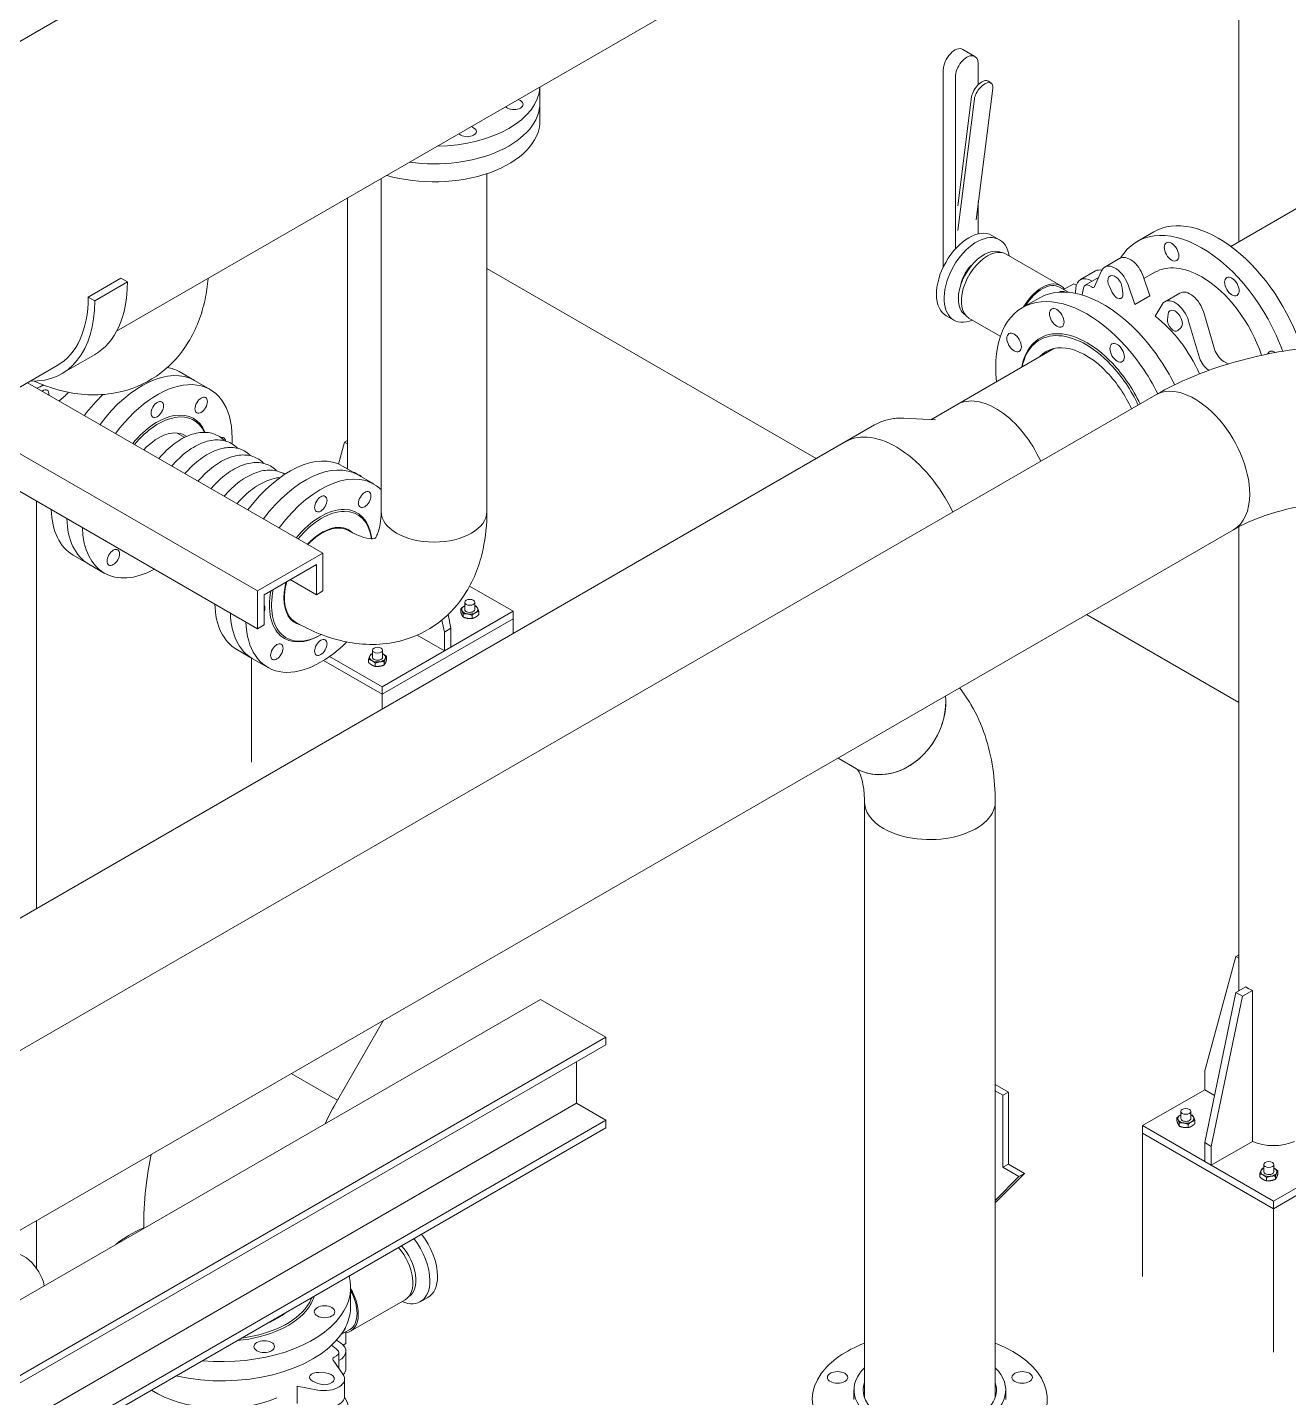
# Model space of a CAD drawing. Header units: millimetres. Extents: x -312439 to 477422, y -331570 to 212570.
# Drawn here: x 415271 to 416106, y 91677 to 92585 of the extents above; entities that cross this region are included whole.
import ezdxf

# ---------------------------------------------------------------- set-up
doc = ezdxf.new("R2010")
doc.units = ezdxf.units.MM

msp = doc.modelspace()

# ---------------------------------------------------------------- linework, layer by layer
at = {"color": 0, "linetype": 'Continuous', "lineweight": 0, "extrusion": (1.25969e-16, 0.816497, 0.57735)}
for p, q in [((416132.567, 92846.652), (415330.238, 92383.427)), ((415651.453, 92797.871), (414185.215, 91951.338)), ((416073.004, 92783.418), (416073.004, 92442.636)), ((415890.378, 92570.107), (415898.394, 92565.479)), ((415877.44, 92556.449), (415877.44, 92426.026)), ((415900.614, 92560.572), (415900.614, 92546.78)), ((415885.456, 92438.015), (415885.456, 92551.821)), ((415907.298, 92549.1), (415909.187, 92547.711)), ((415610.467, 92545.217), (415610.467, 92522.91)), ((415896.155, 92538.692), (415886.972, 92466.499)), ((415910.17, 92544.304), (415899.098, 92457.265)), ((415886.972, 92450.264), (415898.044, 92537.303)), ((415505.34, 92264.077), (415505.34, 92484.522)), ((415575.343, 92264.077), (415575.343, 92487.827)), ((415483.066, 92471.662), (415483.066, 92292.384)), ((415900.614, 92469.181), (415900.614, 92447.945)), ((416111.265, 92464.726), (416067.801, 92439.632)), ((416005.781, 92442.968), (416016.781, 92449.319)), ((415914.723, 92444.068), (415909.671, 92446.933)), ((415955.08, 92413.697), (415918.951, 92434.556)), ((415984.374, 92426.012), (415994.334, 92431.763)), ((415575.343, 92425.048), (415793.385, 92299.161)), ((415968.158, 92417.646), (415978.118, 92423.397)), ((415977.543, 92413.179), (415982.236, 92423.484)), ((416010.274, 92418.335), (416017.571, 92422.548)), ((415333.082, 92418.604), (415311.429, 92406.102)), ((415337.413, 92416.103), (415315.759, 92403.602)), ((415337.413, 92416.103), (415333.082, 92418.604)), ((415954.468, 92412.636), (415960.273, 92409.284)), ((415963.799, 92414.97), (415957.112, 92411.109)), ((415965.541, 92413.965), (415963.799, 92414.97)), ((415971.259, 92413.949), (415980.26, 92419.146)), ((415974.015, 92413.676), (415975.544, 92412.794)), ((415989.322, 92409.094), (415987.396, 92413.056)), ((415995.88, 92412.216), (415996.263, 92408.407)), ((415999.712, 92414.312), (416004.303, 92401.143)), ((416014.264, 92406.894), (416009.672, 92420.063)), ((415311.429, 92406.102), (415315.759, 92403.602)), ((415940.821, 92405.463), (415929.821, 92399.113)), ((416004.303, 92401.143), (416014.264, 92406.894)), ((416024.148, 92403.048), (416034.109, 92408.799)), ((415884.503, 92390.797), (415879.452, 92393.663)), ((416022.367, 92401.232), (416017.775, 92393.365)), ((416025.815, 92391.345), (416026.199, 92394.711)), ((416057.071, 92371.628), (416049.803, 92395.975)), ((415915.186, 92380.154), (415894.453, 92392.124)), ((416034.682, 92385.756), (416032.756, 92384.018)), ((416047.11, 92365.878), (416039.843, 92390.224)), ((415315.608, 92367.909), (415293.955, 92355.407)), ((415869.09, 92324.906), (415950.712, 92372.031)), ((415290.893, 92360.711), (414307.499, 91792.949)), ((415381.888, 92350.799), (415371.581, 92356.749)), ((416053.411, 92357.623), (416053.107, 92357.798)), ((416066.047, 92361.829), (416063.067, 92363.549)), ((415466.826, 92236.523), (415271.31, 92349.405)), ((415281.797, 92347.886), (415281.346, 92347.626)), ((415381.888, 92350.799), (415392.195, 92344.848)), ((414759.461, 91614.657), (416018.072, 92341.316)), ((415832.008, 92321.46), (415176.588, 91943.053)), ((415423.519, 92211.52), (415228.003, 92324.401)), ((415872.357, 92324.723), (415851.432, 92325.897)), ((415423.519, 92186.517), (415206.35, 92311.9)), ((415370.35, 92316.089), (415375.334, 92313.212)), ((415477.214, 92295.549), (415481.132, 92309.953)), ((415483.066, 92311.07), (415481.132, 92309.953)), ((415481.132, 92309.953), (415483.066, 92308.836)), ((415479.848, 92294.242), (415500.462, 92282.34)), ((415487.454, 92289.85), (415487.773, 92290.034)), ((415491.785, 92287.35), (415492.103, 92287.534)), ((415492.103, 92287.166), (415492.103, 92287.534)), ((415277.264, 92270.958), (415277.264, 92001.178)), ((414810.999, 91525.391), (416069.609, 92252.051)), ((416073.004, 92253.922), (416073.004, 91946.716)), ((415311.763, 92229.338), (415301.456, 92235.289)), ((415423.519, 92211.52), (415466.826, 92236.523)), ((415466.826, 92236.523), (415466.826, 92211.52)), ((415311.763, 92229.338), (415322.07, 92223.387)), ((415462.495, 92229.022), (415427.85, 92209.02)), ((415462.495, 92209.02), (415462.495, 92229.022)), ((415423.519, 92186.517), (415423.519, 92211.52)), ((415462.495, 92209.02), (415445.172, 92219.021)), ((415466.826, 92211.52), (415462.495, 92209.02)), ((415563.884, 92214.67), (415592.646, 92198.064)), ((415427.85, 92209.02), (415427.85, 92189.017)), ((415560.647, 92199.249), (415560.647, 92203.968)), ((415567.315, 92199.249), (415567.315, 92203.968)), ((415592.646, 92198.064), (415506.033, 92148.057)), ((415551.505, 92186.812), (415549.631, 92195.864)), ((415558.039, 92197.617), (415558.039, 92199.78)), ((415559.631, 92194.186), (415559.631, 92196.349)), ((415565.573, 92193.267), (415565.573, 92195.43)), ((415569.923, 92195.778), (415569.923, 92197.942)), ((415592.646, 92198.064), (415592.646, 92183.264)), ((415972.296, 92195.867), (416073.004, 92137.723)), ((415427.85, 92189.017), (415423.519, 92186.517)), ((415506.033, 92143.057), (415592.646, 92193.063)), ((415547.174, 92184.312), (415545.535, 92192.231)), ((415547.174, 92184.312), (415551.505, 92186.812)), ((415547.174, 92171.81), (415547.174, 92184.312)), ((415551.505, 92174.311), (415551.505, 92186.812)), ((415465.851, 92182.615), (415465.399, 92182.355)), ((415529.18, 92182.199), (415547.174, 92171.81)), ((415409.722, 92172.781), (415420.029, 92166.83)), ((415419.419, 92167.182), (415419.419, 92098.051)), ((415420.029, 92166.83), (415430.336, 92160.879)), ((415506.033, 92148.057), (415471.257, 92168.135)), ((415497.052, 92164.076), (415497.052, 92166.24)), ((415499.66, 92167.548), (415499.66, 92172.266)), ((415506.328, 92167.548), (415506.328, 92172.266)), ((415508.937, 92165.915), (415508.937, 92168.078)), ((415467.239, 92165.454), (415506.033, 92143.057)), ((415501.402, 92161.565), (415501.402, 92163.728)), ((415507.344, 92162.484), (415507.344, 92164.647)), ((415506.033, 92148.057), (415506.033, 92133.258)), ((415820.025, 92093.792), (415807.761, 92100.873)), ((415825.275, 92071.841), (415825.275, 91677.522)), ((415911.814, 92071.841), (415911.814, 91677.522)), ((416050.499, 91893.717), (416071.07, 91969.352)), ((416073.004, 91970.469), (416071.07, 91969.352)), ((416071.07, 91969.352), (416073.004, 91968.235)), ((416071.07, 91945.599), (416077.711, 91949.433)), ((414050.66, 91040.27), (415610.736, 91940.98)), ((415654.043, 91915.977), (415610.736, 91940.98)), ((416050.499, 91846.211), (416071.07, 91945.599)), ((416054.83, 91843.711), (416075.4, 91943.099)), ((416071.07, 91945.599), (416075.4, 91943.099)), ((416075.4, 91943.099), (416082.041, 91946.933)), ((416082.041, 91846.92), (416082.041, 91946.933)), ((415506.919, 91927.181), (415476.383, 91874.291)), ((414093.967, 91015.267), (415654.043, 91915.977)), ((415654.043, 91910.977), (415654.043, 91915.977)), ((414098.298, 91012.767), (415654.043, 91910.977)), ((415634.555, 91872.222), (415634.555, 91899.725)), ((415445.847, 91891.921), (415476.383, 91874.291)), ((416050.499, 91881.216), (416050.499, 91893.717)), ((415911.814, 91884.737), (415920.561, 91879.687)), ((415911.814, 91880.465), (415916.861, 91877.551)), ((415920.561, 91879.687), (415916.861, 91877.551)), ((415916.861, 91877.551), (415916.861, 91829.885)), ((415920.561, 91879.687), (415920.561, 91832.021)), ((416009.357, 91857.463), (416050.499, 91881.216)), ((416056.971, 91877.479), (416050.499, 91881.216)), ((414438.669, 91181.776), (415634.555, 91872.222)), ((415654.043, 91860.97), (415634.555, 91872.222)), ((416034.689, 91862.157), (416034.689, 91866.876)), ((416041.357, 91862.157), (416041.357, 91866.876)), ((414438.669, 91159.274), (415654.043, 91860.97)), ((415654.043, 91855.97), (415654.043, 91860.97)), ((416032.08, 91860.525), (416032.08, 91862.688)), ((416033.673, 91857.094), (416033.673, 91859.257)), ((416039.615, 91856.175), (416039.615, 91858.338)), ((416043.965, 91858.686), (416043.965, 91860.85)), ((414438.669, 91154.273), (415654.043, 91855.97)), ((416009.357, 91857.463), (416009.357, 91757.45)), ((416095.971, 91807.456), (416009.357, 91857.463)), ((416009.357, 91852.462), (416095.971, 91802.456)), ((416182.584, 91857.463), (416095.971, 91807.456)), ((416095.971, 91802.456), (416182.584, 91852.462)), ((416050.499, 91846.211), (416054.83, 91843.711)), ((416050.499, 91833.71), (416050.499, 91846.211)), ((416082.041, 91846.92), (416054.83, 91831.209)), ((416054.83, 91831.209), (416054.83, 91843.711)), ((415920.561, 91832.021), (415916.861, 91829.885)), ((415920.561, 91832.021), (415931.247, 91825.851)), ((416089.598, 91826.947), (416089.598, 91831.665)), ((416096.266, 91826.947), (416096.266, 91831.665)), ((415927.548, 91823.715), (415911.814, 91807.91)), ((415931.247, 91825.851), (415912.256, 91806.773)), ((415916.861, 91829.885), (415927.548, 91823.715)), ((415931.247, 91825.851), (415927.548, 91823.715)), ((416086.99, 91823.476), (416086.99, 91825.639)), ((416091.34, 91820.964), (416091.34, 91823.127)), ((416097.282, 91821.883), (416097.282, 91824.047)), ((416098.875, 91825.314), (416098.875, 91827.477)), ((415912.256, 91806.773), (415911.814, 91806.518)), ((416095.971, 91807.456), (416095.971, 91707.444)), ((415277.264, 91794.59), (415277.264, 91762.896)), ((415348.191, 91789.4), (415348.191, 91792.306)), ((415485.165, 91737.786), (415485.165, 91750.488)), ((415485.166, 91721.321), (415521.295, 91742.18)), ((415531.246, 91740.854), (415536.342, 91743.745)), ((415484.554, 91722.382), (415478.748, 91719.03)), ((415480.168, 91712.127), (415481.909, 91713.133)), ((415481.909, 91713.133), (415481.909, 91720.855)), ((415474.152, 91704.05), (415475.681, 91704.933)), ((415477.295, 91707.183), (415477.295, 91696.789)), ((415482.048, 91696.519), (415482.048, 91708.02)), ((415480.064, 91692.91), (415473.486, 91702.127)), ((415463.484, 91686.728), (415459.993, 91688.3)), ((415464.059, 91693.967), (415468.453, 91693.654)), ((415481.184, 91689.794), (415481.184, 91678.293)), ((415449.683, 91684.969), (415463.383, 91682.361)), ((415449.683, 91673.468), (415449.683, 91684.969)), ((415818.323, 91676.078), (415818.323, 91682.429)), ((415918.765, 91676.078), (415918.765, 91682.429))]:
    msp.add_line(p, q, dxfattribs=at)
at = {"color": 0, "linetype": 'Continuous', "lineweight": 0}
for centre, major_axis, ratio, start_param, end_param in [((415885.019, 92560.825), (-5.359, -9.282), 0.5773503, 3.1415927, 5.4977871), ((415893.035, 92556.197), (5.359, 9.282), 0.5773503, 5.4977871, 8.6393798), ((415902.218, 92542.192), (-5.08, -6.908), 0.493747, 3.1415927, 5.557134), ((415904.107, 92540.804), (5.08, 6.908), 0.493747, 5.557134, 8.6987267), ((415540.342, 92546.419), (70.126, 0), 0.5773503, 4.7425389, 6.2530354), ((415540.342, 92534.812), (70.126, 0), 0.5773503, 4.4801455, 6.2831853), ((415593.35, 92533.743), (-6.056, 0), 0.5773503, 0.4576674, 0.7853982), ((415593.35, 92533.743), (-6.056, 0), 0.5773503, 0.7853982, 3.9269908), ((415593.35, 92533.743), (-6.056, 0), 0.5773503, 3.9269908, 4.2547216), ((415540.342, 92522.91), (70.126, 0), 0.5773503, 4.2500973, 6.2831853), ((415562.298, 92515.815), (-6.056, 0), 0.5773503, 0.4576674, 0.7853982), ((415562.298, 92515.815), (-6.056, 0), 0.5773503, 0.7853982, 3.9269908), ((415562.298, 92515.815), (-6.056, 0), 0.5773503, 3.9269908, 4.2547216), ((416059.499, 92375.329), (42.718, -73.99), 0.5773503, 1.2065898, 3.1415927), ((415894.562, 92420.298), (-15.11, -26.635), 0.5823607, 3.1415927, 6.2831853), ((415899.613, 92417.433), (-15.11, -26.635), 0.5823607, 2.4937015, 6.9222457), ((416048.499, 92368.978), (-42.718, 73.99), 0.5773503, 4.4064513, 6.5910429), ((415904.333, 92414.707), (-11.962, -20.719), 0.5773503, 3.1652728, 5.4977871), ((415906.702, 92413.34), (-12.249, -21.216), 0.5773503, 3.9269908, 6.2831853), ((415906.702, 92413.34), (-12.249, -21.216), 0.5773503, 3.1415927, 3.9269908), ((416001.112, 92420.022), (-6.778, 11.74), 0.5773503, 4.3938817, 6.2831853), ((415899.613, 92417.433), (7.656, 13.26), 0.5773503, 1.0365396, 2.1050531), ((415975.36, 92405.171), (-7.202, 12.475), 0.5773503, 5.4467454, 7.0156557), ((415985.321, 92410.922), (-7.202, 12.475), 0.5773503, 5.7869852, 6.2831853), ((415991.152, 92414.272), (-6.778, 11.74), 0.5773503, 4.3938817, 6.6926019), ((415991.152, 92414.272), (-3.368, 5.834), 0.5773503, 4.0497579, 7.7312161), ((416048.499, 92368.978), (30.929, -53.57), 0.5773503, 2.3561945, 3.1415927), ((415262.968, 92459.084), (52.64, -91.175), 0.5773503, 0, 0.7853982), ((415942.831, 92392.481), (-12.249, -21.216), 0.5773503, 2.9020044, 4.7124413), ((415942.831, 92392.481), (11.637, 20.155), 0.5773503, 0, 1.5167324), ((415983.539, 92331.473), (-42.718, 73.99), 0.5773503, 5.1050881, 6.2831853), ((416148.105, 92282.467), (-130.146, 225.419), 0.5773503, 0.6741592, 0.6895054), ((416150.479, 92272.291), (-129.362, 224.061), 0.5773503, 0.6158462, 0.6398435), ((415974.015, 92409.176), (-2.756, 4.774), 0.5773503, 5.4977871, 6.925226), ((415975.544, 92415.294), (1.531, -2.652), 0.5773503, 5.4977871, 6.673973), ((416048.499, 92368.978), (30.929, -53.57), 0.5773503, 1.2236562, 2.3561945), ((415241.315, 92446.582), (-52.64, 91.175), 0.5773503, 2.7988207, 3.9269908), ((415241.315, 92446.582), (49.578, -85.871), 0.5773503, 0, 0.7853982), ((415904.333, 92414.707), (-11.962, -20.719), 0.5773503, 5.4977871, 6.2595051), ((415972.539, 92325.122), (42.718, -73.99), 0.5773503, 1.9634954, 4.0648495), ((415960.636, 92396.67), (-7.202, 12.475), 0.5773503, 5.7130542, 6.2239078), ((415992.395, 92410.089), (2.756, -4.774), 0.5773503, 4.5896235, 7.1913505), ((416030.926, 92391.308), (-6.778, 11.74), 0.5773503, 4.3029724, 6.6016926), ((416040.887, 92397.059), (-6.778, 11.74), 0.5773503, 4.3029724, 6.2831853), ((416011.039, 92347.35), (30.929, -53.57), 0.5773503, 1.3888459, 2.2015749), ((416030.926, 92391.308), (3.368, -5.834), 0.5773503, 0.1227671, 3.8042253), ((416029.683, 92388.56), (-2.756, 4.774), 0.5773503, 0.6626327, 3.2643597), ((415972.539, 92325.122), (31.082, -53.835), 0.5773503, 1.9634954, 3.7349573), ((415971.847, 92324.722), (-30.592, 52.987), 0.5773503, 5.1050881, 6.8523669), ((415971.847, 92324.722), (-26.182, 45.349), 0.5773503, 5.1050881, 6.4611246), ((415972.539, 92325.122), (42.718, -73.99), 0.5773503, 1.4682317, 1.9634954), ((415983.539, 92331.473), (-42.718, 73.99), 0.5773503, 4.604043, 5.1050881), ((416053.107, 92365.299), (-4.593, 7.956), 0.5773503, 1.1800086, 2.3561945), ((416063.067, 92371.05), (-4.593, 7.956), 0.5773503, 1.1800086, 2.3561945), ((416096.712, 92364.202), (-3.399, 5.887), 0.5773503, 5.3760403, 6.7948984), ((415346.825, 92290.068), (35.063, 60.73), 0.5773503, 0, 1.3752), ((415336.518, 92296.019), (-35.063, -60.73), 0.5773503, 3.1415927, 3.3423261), ((415971.847, 92324.722), (-30.592, 52.987), 0.5773503, 4.5690262, 5.1050881), ((415972.539, 92325.122), (31.082, -53.835), 0.5773503, 1.4297087, 1.9634954), ((415282.038, 92386.48), (23.549, 40.788), 0.5773503, 3.7923121, 3.9197075), ((415281.346, 92386.881), (24.039, 41.636), 0.5773503, 3.8186316, 3.9269908), ((415357.132, 92284.118), (35.063, 60.73), 0.5773503, 5.4977871, 7.6583853), ((415971.847, 92324.722), (-26.182, 45.349), 0.5773503, 4.5446689, 5.1050881), ((415281.346, 92339.374), (2.909, 5.039), 0.5773503, 5.3945925, 7.1717781), ((415281.346, 92386.881), (35.063, 60.73), 0.5773503, 4.1486269, 4.2796886), ((415336.518, 92296.019), (-35.063, -60.73), 0.5773503, 4.2422593, 4.5167926), ((415912.151, 92290.257), (25.769, -44.633), 0.5773503, 1.4003594, 3.1415927), ((416043.84, 92296.684), (-25.769, 44.633), 0.5773503, 3.9269908, 6.2831853), ((416043.84, 92296.684), (25.769, -44.633), 0.5773503, 0.7853982, 3.1415927), ((415357.132, 92284.118), (24.039, 41.636), 0.5773503, 5.8650947, 7.5665596), ((415357.825, 92283.717), (23.549, 40.788), 0.5773503, 5.9027747, 7.5604035), ((415357.825, 92283.717), (17.761, 30.763), 0.5773503, 6.2237155, 7.4602071), ((415398.274, 92307.871), (-2.909, -5.039), 0.5773503, 3.1415927, 3.6793362), ((415398.274, 92307.871), (-2.909, -5.039), 0.5773503, 2.4750766, 3.1415927), ((415357.132, 92284.118), (35.063, 60.73), 0.5773503, 5.4324161, 5.4977871), ((415846.152, 92252.152), (33.547, -58.105), 0.5773503, 1.440138, 3.1415927), ((415444.785, 92233.511), (35.063, 60.73), 0.5773503, 0, 1.3752), ((415455.092, 92227.56), (35.063, 60.73), 0.5773503, 0, 1.3752), ((415465.399, 92221.61), (35.063, 60.73), 0.5773503, 6.132095, 7.6583853), ((415506.033, 92298.076), (22.967, 0), 0.5773503, 3.7932592, 4.0607224), ((416043.84, 92296.684), (-25.769, 44.633), 0.5773503, 3.1415927, 3.9269908), ((416043.84, 92296.684), (25.769, -44.633), 0.5773503, 0, 0.7853982), ((415336.518, 92296.019), (-35.063, -60.73), 0.5773503, 5.533626, 6.2831853), ((415346.825, 92290.068), (35.063, 60.73), 0.5773503, 2.3920334, 3.1415927), ((415465.399, 92221.61), (24.039, 41.636), 0.5773503, 5.6259336, 7.5665596), ((415466.092, 92221.21), (23.549, 40.788), 0.5773503, 5.6514168, 7.5604035), ((415466.092, 92221.21), (17.761, 30.763), 0.5773503, 6.1262781, 7.4602071), ((415540.342, 92264.077), (35.002, 0), 0.5773503, 3.1415927, 6.2831853), ((415357.132, 92284.118), (35.063, 60.73), 0.5773503, 2.3920334, 3.8911519), ((415466.092, 92221.21), (17.501, 30.312), 0.5773503, 0, 1.1708344), ((415455.092, 92227.56), (15.311, 26.52), 0.5773503, 6.1367318, 6.1642223), ((415455.092, 92227.56), (17.149, 29.702), 0.5773503, 5.9906507, 6.0159649), ((415455.092, 92227.56), (17.761, 30.763), 0.5773503, 5.943539, 5.9683457), ((415465.399, 92221.61), (24.039, 41.636), 0.5773503, 2.1225203, 3.9269908), ((415466.092, 92221.21), (23.549, 40.788), 0.5773503, 2.0960943, 3.9197075), ((415466.092, 92221.21), (17.501, 30.312), 0.5773503, 2.0028334, 3.1415927), ((415466.092, 92221.21), (17.761, 30.763), 0.5773503, 2.0082335, 2.3561945), ((415444.785, 92233.511), (35.063, 60.73), 0.5773503, 2.3920334, 3.1415927), ((415466.092, 92221.21), (17.761, 30.763), 0.5773503, 2.3561945, 3.3211756), ((415455.092, 92227.56), (35.063, 60.73), 0.5773503, 2.3920334, 3.1415927), ((415424.258, 92197.857), (2.909, 5.039), 0.5773503, 4.9883996, 6.0071747), ((415455.092, 92227.56), (15.311, 26.52), 0.5773503, 3.2605556, 3.2880462), ((415455.092, 92227.56), (17.149, 29.702), 0.5773503, 3.408813, 3.4341272), ((415455.092, 92227.56), (17.761, 30.763), 0.5773503, 3.4564323, 3.481239), ((415563.981, 92199.249), (-5.328, 0), 0.5773503, 5.4977871, 6.5449847), ((415563.981, 92199.249), (-5.328, 0), 0.5773503, 0.2617994, 1.3089969), ((415563.981, 92199.249), (-5.328, 0), 0.5773503, 5.3885347, 5.4977871), ((415563.981, 92199.249), (3.334, 0), 0.5773503, 3.1415927, 5.4977871), ((415563.981, 92199.249), (-5.328, 0), 0.5773503, 1.3089969, 2.3561945), ((415563.981, 92199.249), (3.334, 0), 0.5773503, 5.4977871, 6.2831853), ((415563.981, 92199.249), (-5.328, 0), 0.5773503, 3.403392, 4.0362433), ((415563.981, 92199.249), (-5.328, 0), 0.5773503, 2.3561945, 3.403392), ((415465.399, 92221.61), (35.063, 60.73), 0.5773503, 2.3920334, 4.2796886), ((415502.994, 92167.548), (5.328, 0), 0.5773503, 2.8797933, 3.9269908), ((415502.994, 92167.548), (5.328, 0), 0.5773503, 2.246942, 2.8797933), ((415502.994, 92167.548), (3.334, 0), 0.5773503, 3.1415927, 3.9269908), ((415502.994, 92167.548), (3.334, 0), 0.5773503, 3.9269908, 6.2831853), ((415502.994, 92167.548), (5.328, 0), 0.5773503, 4.9741884, 6.0213859), ((415502.994, 92167.548), (5.328, 0), 0.5773503, 0.7853982, 0.8946506), ((415502.994, 92167.548), (5.328, 0), 0.5773503, 6.0213859, 7.0685835), ((415502.994, 92167.548), (5.328, 0), 0.5773503, 3.9269908, 4.9741884), ((415841.66, 92131.265), (21.635, 37.473), 0.8164966, 3.1415927, 5.4149456), ((415841.66, 92131.265), (21.635, 37.473), 0.8164966, 4.712389, 5.4149456), ((415841.66, 92131.265), (21.635, 37.473), 0.8164966, 3.1415927, 4.712389), ((415868.544, 92071.841), (43.27, 0), 0.5773503, 3.1415927, 3.9269908), ((415868.544, 92071.841), (43.27, 0), 0.5773503, 3.9269908, 6.2831853), ((416095.971, 91957.475), (22.967, 0), 0.5773503, 3.7932592, 4.0607224), ((416038.023, 91862.157), (5.328, 0), 0.5773503, 2.3561945, 3.403392), ((416038.023, 91862.157), (5.328, 0), 0.5773503, 3.403392, 4.4505896), ((416038.023, 91862.157), (5.328, 0), 0.5773503, 2.246942, 2.3561945), ((416038.023, 91862.157), (-3.334, 0), 0.5773503, 0, 3.1415927), ((416038.023, 91862.157), (5.328, 0), 0.5773503, 4.4505896, 5.4977871), ((416038.023, 91862.157), (5.328, 0), 0.5773503, 0.2617994, 0.8946506), ((416038.023, 91862.157), (5.328, 0), 0.5773503, 5.4977871, 6.5449847), ((416095.971, 91857.463), (22.967, 0), 0.5773503, 4.0607224, 5.3640556), ((416092.932, 91826.947), (5.328, 0), 0.5773503, 2.8797933, 3.9269908), ((416092.932, 91826.947), (5.328, 0), 0.5773503, 2.246942, 2.8797933), ((416092.932, 91826.947), (5.328, 0), 0.5773503, 3.9269908, 4.9741884), ((416092.932, 91826.947), (3.334, 0), 0.5773503, 3.1415927, 3.9269908), ((416092.932, 91826.947), (3.334, 0), 0.5773503, 3.9269908, 6.2831853), ((416092.932, 91826.947), (5.328, 0), 0.5773503, 4.9741884, 6.0213859), ((416092.932, 91826.947), (5.328, 0), 0.5773503, 0.7853982, 0.8946506), ((416092.932, 91826.947), (5.328, 0), 0.5773503, 6.0213859, 7.0685835), ((415399.729, 91750.488), (85.437, 0), 0.5773503, 2.2183358, 2.5333194), ((415399.729, 91792.306), (-51.538, 0), 0.5773503, 0, 0.0934532), ((415521.23, 91770.379), (-15.111, 26.634), 0.572296, 3.9313112, 4.9714419), ((415509.046, 91763.396), (12.249, -21.216), 0.5773503, 0, 1.8893601), ((415511.415, 91764.763), (11.962, -20.719), 0.5773503, 0.0236802, 1.8972856), ((415516.135, 91767.488), (15.111, -26.634), 0.572296, 0.7897186, 1.8283637), ((415268.824, 91754.762), (9.952, -17.238), 0.5773503, 1.06258, 3.1415927), ((415399.729, 91750.488), (85.437, 0), 0.5773503, 5.8904862, 6.4341683), ((415521.23, 91770.379), (-15.111, 26.634), 0.572296, 3.1415927, 3.9313112), ((415472.917, 91742.537), (12.249, -21.216), 0.5773503, 0.7853982, 1.5708486), ((415516.135, 91767.488), (15.111, -26.634), 0.572296, 5.6440109, 7.0729039), ((415399.729, 91751.288), (61.184, 0), 0.5773503, 5.8904862, 6.0645017), ((415399.729, 91750.488), (62.164, 0), 0.5773503, 5.8904862, 6.1165329), ((415472.917, 91742.537), (-11.637, 20.155), 0.5773503, 3.9269908, 4.658325), ((415399.729, 91750.488), (85.437, 0), 0.5773503, 4.561406, 5.8904862), ((415399.729, 91750.488), (62.164, 0), 0.5773503, 4.8790414, 5.8904862), ((415399.729, 91751.288), (61.184, 0), 0.5773503, 4.9310726, 5.8904862), ((415399.729, 91751.288), (52.364, 0), 0.5773503, 5.3288322, 5.666742), ((415399.729, 91737.786), (85.437, 0), 0.5773503, 5.8904862, 6.2831853), ((415472.917, 91742.537), (12.249, -21.216), 0.5773503, 6.0435971, 7.0685835), ((415472.917, 91742.537), (-11.637, 20.155), 0.5773503, 3.1415927, 3.9269908), ((415467.643, 91725.022), (14.405, 0), 0.5773503, 5.7130542, 6.2239078), ((415399.729, 91737.786), (85.437, 0), 0.5773503, 4.3501332, 5.8904862), ((415275.005, 91619.771), (260.291, 0), 0.5773503, 0.6741592, 0.6895054), ((415467.643, 91708.02), (14.405, 0), 0.5773503, 5.4467454, 7.0156557), ((415868.544, 91676.078), (-77.781, 0), 0.5773503, 5.8904862, 10.4056487), ((415868.544, 91676.078), (-77.781, 0), 0.5773503, 5.3023146, 5.8904862), ((415265.006, 91622.803), (258.723, 0), 0.5773503, 0.6158462, 0.6398435), ((415476.317, 91702.8), (-3.062, 0), 0.5773503, 5.4977871, 6.673973), ((415471.783, 91707.183), (5.512, 0), 0.5773503, 5.4977871, 6.925226), ((415467.643, 91696.519), (14.405, 0), 0.5773503, 5.7869852, 6.2831853), ((415868.544, 91682.429), (-50.221, 0), 0.5773503, 5.8904862, 9.9571897), ((415868.544, 91682.429), (-50.221, 0), 0.5773503, 5.7507736, 5.8904862), ((415463.384, 91690.809), (-5.512, 0), 0.5773503, 4.5896219, 7.191349), ((415467.628, 91689.794), (13.556, 0), 0.5773503, 4.3938817, 6.6926019), ((415467.628, 91689.794), (6.737, 0), 0.5773503, 4.0497563, 7.7312146), ((415868.544, 91682.429), (-44.096, 0), 0.5773503, 6.0892323, 9.0320789), ((415868.544, 91682.429), (-44.096, 0), 0.5773503, 2.7488936, 3.3355457), ((415399.729, 91662.777), (-85.437, 0), 0.5773503, 0.0583848, 3.4494503), ((415399.729, 91706.032), (-61.857, 0), 0.5773503, 0.7238005, 2.2015749), ((415467.628, 91678.293), (13.556, 0), 0.5773503, 4.3938817, 6.2831853)]:
    msp.add_ellipse(centre, major_axis=major_axis, ratio=ratio, start_param=start_param, end_param=end_param, dxfattribs=at)
for centre, major_axis in [((416028.529, 92436.178), (-3.399, 5.887)), ((416068.47, 92413.119), (-3.399, 5.887)), ((415952.569, 92392.323), (3.399, -5.887)), ((415924.327, 92376.017), (3.399, -5.887)), ((415992.51, 92369.263), (3.399, -5.887)), ((415386.224, 92334.505), (-2.909, -5.039)), ((415357.132, 92331.624), (-2.909, -5.039)), ((415465.399, 92269.116), (-2.909, -5.039)), ((415494.491, 92271.997), (-2.909, -5.039)), ((415328.041, 92233.73), (2.909, 5.039)), ((415563.981, 92203.968), (3.334, 0)), ((415436.308, 92171.222), (2.909, 5.039)), ((415465.399, 92174.104), (2.909, 5.039)), ((415502.994, 92172.266), (3.334, 0)), ((416038.023, 91866.876), (-3.334, 0)), ((416092.932, 91831.665), (3.334, 0)), ((415467.911, 91734.182), (6.798, 0)), ((415427.971, 91711.122), (6.798, 0)), ((415807.435, 91690.693), (-6.737, 0)), ((415929.654, 91690.693), (-6.737, 0))]:
    msp.add_ellipse(centre, major_axis=major_axis, ratio=0.5773503, dxfattribs=at)
for points, knots in [([(415275.579, 92350.485), (415282.791, 92347.221), (415290.288, 92344.691), (415309.588, 92340.789), (415321.834, 92340.621), (415342.964, 92345.892), (415351.884, 92350.125), (415366.85, 92361.542), (415372.955, 92368.524), (415383.057, 92384.964), (415386.628, 92394.601), (415389.742, 92409.073), (415390.42, 92413.719), (415390.826, 92418.407)], [1.6783958, 1.6783958, 1.6783958, 1.6783958, 1.8849556, 1.8849556, 2.1921911, 2.1921911, 2.4304134, 2.4304134, 2.6591714, 2.6591714, 2.9240626, 2.9240626, 3.0467645, 3.0467645, 3.0467645, 3.0467645]), ([(416288.265, 92341.316), (416272.769, 92350.263), (416255.798, 92357.279), (416220.014, 92367.805), (416201.194, 92371.303), (416162.902, 92374.804), (416143.435, 92374.804), (416105.142, 92371.303), (416086.322, 92367.805), (416050.539, 92357.279), (416033.568, 92350.263), (416018.072, 92341.316)], [0, 0, 0, 0, 0.3141593, 0.3141593, 0.6283185, 0.6283185, 0.9424778, 0.9424778, 1.2566371, 1.2566371, 1.5707963, 1.5707963, 1.5707963, 1.5707963]), ([(415851.432, 92325.897), (415850.114, 92325.971), (415848.787, 92325.979), (415846.127, 92325.851), (415844.795, 92325.716), (415842.142, 92325.29), (415840.821, 92325), (415838.215, 92324.26), (415836.929, 92323.81), (415834.417, 92322.751), (415833.191, 92322.143), (415832.008, 92321.46)], [5.13642002, 5.13642002, 5.13642002, 5.13642002, 5.20869344, 5.20869344, 5.28096687, 5.28096687, 5.35324029, 5.35324029, 5.42551372, 5.42551372, 5.49778714, 5.49778714, 5.49778714, 5.49778714]), ([(415401.643, 92310.983), (415401.415, 92311.221), (415401.181, 92311.453), (415398.8, 92313.689), (415396.2, 92315.13), (415390.49, 92316.651), (415387.394, 92316.732), (415380.771, 92315.617), (415377.224, 92314.301), (415370.096, 92310.363), (415366.519, 92307.69), (415361.431, 92302.874), (415359.769, 92301.117), (415358.18, 92299.25)], [0.6184588, 0.6184588, 0.6184588, 0.6184588, 0.6507621, 0.6507621, 0.9398222, 0.9398222, 1.2304257, 1.2304257, 1.5493156, 1.5493156, 1.8803359, 1.8803359, 2.0485411, 2.0485411, 2.0485411, 2.0485411]), ([(415410.304, 92305.982), (415410.076, 92306.22), (415409.842, 92306.452), (415407.461, 92308.689), (415404.861, 92310.13), (415399.152, 92311.65), (415396.056, 92311.732), (415389.433, 92310.616), (415385.885, 92309.301), (415378.758, 92305.363), (415375.18, 92302.689), (415370.092, 92297.873), (415368.431, 92296.116), (415366.842, 92294.249)], [0.6184588, 0.6184588, 0.6184588, 0.6184588, 0.6507621, 0.6507621, 0.9398222, 0.9398222, 1.2304257, 1.2304257, 1.5493156, 1.5493156, 1.8803359, 1.8803359, 2.0485411, 2.0485411, 2.0485411, 2.0485411]), ([(415418.966, 92300.981), (415418.738, 92301.22), (415418.504, 92301.451), (415416.123, 92303.688), (415413.522, 92305.129), (415407.813, 92306.649), (415404.717, 92306.731), (415398.094, 92305.616), (415394.546, 92304.3), (415387.419, 92300.362), (415383.842, 92297.689), (415378.753, 92292.872), (415377.092, 92291.116), (415375.503, 92289.249)], [0.6184588, 0.6184588, 0.6184588, 0.6184588, 0.6507621, 0.6507621, 0.9398222, 0.9398222, 1.2304257, 1.2304257, 1.5493156, 1.5493156, 1.8803359, 1.8803359, 2.0485411, 2.0485411, 2.0485411, 2.0485411]), ([(415427.627, 92295.981), (415427.399, 92296.219), (415427.165, 92296.451), (415424.784, 92298.687), (415422.184, 92300.129), (415416.474, 92301.649), (415413.378, 92301.73), (415406.755, 92300.615), (415403.208, 92299.3), (415396.08, 92295.361), (415392.503, 92292.688), (415387.415, 92287.872), (415385.753, 92286.115), (415384.165, 92284.248)], [0.6184588, 0.6184588, 0.6184588, 0.6184588, 0.6507621, 0.6507621, 0.9398222, 0.9398222, 1.2304257, 1.2304257, 1.5493156, 1.5493156, 1.8803359, 1.8803359, 2.0485411, 2.0485411, 2.0485411, 2.0485411]), ([(415436.288, 92290.98), (415436.06, 92291.218), (415435.826, 92291.45), (415433.445, 92293.687), (415430.845, 92295.128), (415425.136, 92296.648), (415422.04, 92296.73), (415415.417, 92295.614), (415411.869, 92294.299), (415404.742, 92290.361), (415401.164, 92287.688), (415396.076, 92282.871), (415394.415, 92281.114), (415392.826, 92279.247)], [0.6184588, 0.6184588, 0.6184588, 0.6184588, 0.6507621, 0.6507621, 0.9398222, 0.9398222, 1.2304257, 1.2304257, 1.5493156, 1.5493156, 1.8803359, 1.8803359, 2.0485411, 2.0485411, 2.0485411, 2.0485411]), ([(415441.537, 92288.77), (415440.036, 92289.714), (415438.392, 92290.424), (415433.797, 92291.648), (415430.701, 92291.729), (415424.078, 92290.614), (415420.53, 92289.298), (415413.403, 92285.36), (415409.826, 92282.687), (415404.737, 92277.87), (415403.076, 92276.114), (415401.487, 92274.247)], [0.7638889, 0.7638889, 0.7638889, 0.7638889, 0.9398222, 0.9398222, 1.2304257, 1.2304257, 1.5493156, 1.5493156, 1.8803359, 1.8803359, 2.0485411, 2.0485411, 2.0485411, 2.0485411]), ([(415438.354, 92286.572), (415437.633, 92286.516), (415436.906, 92286.426), (415432.703, 92285.725), (415429.15, 92284.411), (415422.009, 92280.476), (415418.423, 92277.801), (415413.311, 92272.969), (415411.635, 92271.197), (415410.033, 92269.313)], [1.16230829, 1.16230829, 1.16230829, 1.16230829, 1.22935534, 1.22935534, 1.54809149, 1.54809149, 1.87934221, 1.87934221, 2.04884736, 2.04884736, 2.04884736, 2.04884736]), ([(416236.727, 92252.051), (416230.906, 92255.412), (416223.761, 92258.681), (416207.07, 92264.435), (416197.422, 92266.87), (416176.558, 92270.305), (416165.299, 92271.245), (416142.584, 92271.335), (416131.131, 92270.458), (416109.605, 92267.045), (416099.519, 92264.528), (416082.521, 92258.656), (416075.409, 92255.399), (416069.609, 92252.051)], [0, 0, 0, 0, 0.2471265, 0.2471265, 0.5076091, 0.5076091, 0.778558, 0.778558, 1.053397, 1.053397, 1.3246151, 1.3246151, 1.5707963, 1.5707963, 1.5707963, 1.5707963]), ([(415448.591, 92190.897), (415459.116, 92184.821), (415470.3, 92180.237), (415493.642, 92175.518), (415505.887, 92175.35), (415527.017, 92180.621), (415535.938, 92184.854), (415550.903, 92196.271), (415557.009, 92203.253), (415567.11, 92219.693), (415570.682, 92229.331), (415574.558, 92247.342), (415575.343, 92255.663), (415575.343, 92264.077)], [1.5707963, 1.5707963, 1.5707963, 1.5707963, 1.8849556, 1.8849556, 2.1921911, 2.1921911, 2.4304134, 2.4304134, 2.6591714, 2.6591714, 2.9240626, 2.9240626, 3.1415927, 3.1415927, 3.1415927, 3.1415927]), ([(415483.593, 92251.522), (415487.547, 92249.239), (415491.097, 92247.776), (415496.628, 92246.194), (415498.593, 92246.055), (415501.109, 92246.156), (415501.09, 92246.319), (415501.098, 92246.324), (415501.405, 92246.362), (415503.038, 92249.267), (415504.111, 92251.944), (415505.115, 92258.277), (415505.34, 92261.008), (415505.34, 92264.077)], [1.5707963, 1.5707963, 1.5707963, 1.5707963, 1.8179228, 1.8179228, 2.0618101, 2.0618101, 2.3717354, 2.3717354, 2.6858947, 2.6858947, 2.9754222, 2.9754222, 3.1415927, 3.1415927, 3.1415927, 3.1415927]), ([(415888.147, 92147.283), (415890.966, 92143.759), (415893.506, 92140.056), (415899.633, 92129.708), (415902.698, 92122.835), (415907.438, 92108.726), (415909.118, 92101.487), (415911.305, 92086.802), (415911.814, 92079.353), (415911.814, 92071.841)], [5.71973604, 5.71973604, 5.71973604, 5.71973604, 5.81194641, 5.81194641, 5.96902604, 5.96902604, 6.12610567, 6.12610567, 6.28318531, 6.28318531, 6.28318531, 6.28318531]), ([(415820.025, 92093.792), (415820.025, 92093.792), (415820.041, 92093.803), (415820.432, 92093.407), (415820.804, 92092.987), (415821.811, 92091.288), (415822.435, 92090.006), (415823.635, 92086.433), (415824.207, 92084.146), (415825.027, 92078.642), (415825.275, 92075.429), (415825.275, 92071.841)], [5.49778714, 5.49778714, 5.49778714, 5.49778714, 5.65486678, 5.65486678, 5.81194641, 5.81194641, 5.96902604, 5.96902604, 6.12610567, 6.12610567, 6.28318531, 6.28318531, 6.28318531, 6.28318531]), ([(415353.158, 91838.407), (415351.831, 91832.045), (415350.755, 91825.68), (415348.798, 91810.276), (415348.191, 91801.253), (415348.191, 91792.306)], [2.87434417, 2.87434417, 2.87434417, 2.87434417, 2.98451302, 2.98451302, 3.14159265, 3.14159265, 3.14159265, 3.14159265])]:
    msp.add_open_spline(points, degree=3, knots=knots, dxfattribs=at)
for points, weights in [([(415558.039, 92199.78), (415559.204, 92200.842), (415560.214, 92201.425)], [1, 1.0379548493, 1]), ([(415558.835, 92198.453), (415558.465, 92199.249), (415558.039, 92199.78)], [1, 1.0379548493, 1]), ([(415558.039, 92197.617), (415558.465, 92196.309), (415558.835, 92195.513)], [1, 1.0379548493, 1]), ([(415559.631, 92196.349), (415559.204, 92197.657), (415558.835, 92198.453)], [1, 1.0379548493, 1]), ([(415558.835, 92195.513), (415559.204, 92194.717), (415559.631, 92194.186)], [1, 1.0379548493, 1]), ([(415562.602, 92196.278), (415561.223, 92196.492), (415559.631, 92196.349)], [1, 1.0379548493, 1]), ([(415559.631, 92194.186), (415561.223, 92193.551), (415562.602, 92193.338)], [1, 1.0379548493, 1]), ([(415560.214, 92201.425), (415560.43, 92201.549), (415560.647, 92201.658)], [1, 1.00788270894, 1.01249115378]), ([(415565.573, 92195.43), (415563.981, 92196.065), (415562.602, 92196.278)], [1, 1.0379548493, 1]), ([(415562.602, 92193.338), (415563.981, 92193.125), (415565.573, 92193.267)], [1, 1.0379548493, 1]), ([(415567.748, 92197.074), (415566.739, 92196.492), (415565.573, 92195.43)], [1, 1.0379548493, 1]), ([(415565.573, 92193.267), (415566.739, 92193.551), (415567.748, 92194.134)], [1, 1.0379548493, 1]), ([(415567.315, 92201.743), (415567.804, 92201.583), (415568.331, 92201.372)], [1.01660040172, 1.01226104367, 1]), ([(415569.923, 92197.942), (415568.758, 92197.657), (415567.748, 92197.074)], [1, 1.0379548493, 1]), ([(415567.748, 92194.134), (415568.758, 92194.717), (415569.923, 92195.778)], [1, 1.0379548493, 1]), ([(415568.331, 92201.372), (415568.758, 92200.842), (415569.127, 92200.046)], [1, 1.0379548493, 1]), ([(415569.127, 92200.046), (415569.497, 92199.249), (415569.923, 92197.942)], [1, 1.0379548493, 1]), ([(415497.052, 92166.24), (415497.478, 92167.548), (415497.848, 92168.344)], [1, 1.0379548493, 1]), ([(415499.227, 92165.372), (415498.217, 92165.955), (415497.052, 92166.24)], [1, 1.0379548493, 1]), ([(415497.848, 92168.344), (415498.217, 92169.14), (415498.644, 92169.671)], [1, 1.0379548493, 1]), ([(415498.644, 92169.671), (415499.171, 92169.881), (415499.66, 92170.041)], [1, 1.01226104367, 1.01660040172]), ([(415506.328, 92169.956), (415506.546, 92169.847), (415506.761, 92169.723)], [1.01249115378, 1.00788270894, 1]), ([(415506.761, 92169.723), (415507.771, 92169.14), (415508.937, 92168.078)], [1, 1.0379548493, 1]), ([(415508.14, 92166.751), (415507.771, 92165.955), (415507.344, 92164.647)], [1, 1.0379548493, 1]), ([(415508.937, 92168.078), (415508.51, 92167.548), (415508.14, 92166.751)], [1, 1.0379548493, 1]), ([(415497.052, 92164.076), (415498.217, 92163.015), (415499.227, 92162.432)], [1, 1.0379548493, 1]), ([(415501.402, 92163.728), (415500.236, 92164.79), (415499.227, 92165.372)], [1, 1.0379548493, 1]), ([(415499.227, 92162.432), (415500.236, 92161.849), (415501.402, 92161.565)], [1, 1.0379548493, 1]), ([(415504.373, 92164.576), (415502.994, 92164.363), (415501.402, 92163.728)], [1, 1.0379548493, 1]), ([(415501.402, 92161.565), (415502.994, 92161.423), (415504.373, 92161.636)], [1, 1.0379548493, 1]), ([(415507.344, 92164.647), (415505.752, 92164.79), (415504.373, 92164.576)], [1, 1.0379548493, 1]), ([(415504.373, 92161.636), (415505.752, 92161.849), (415507.344, 92162.484)], [1, 1.0379548493, 1]), ([(415507.344, 92162.484), (415507.771, 92163.015), (415508.14, 92163.811)], [1, 1.0379548493, 1]), ([(415508.14, 92163.811), (415508.51, 92164.607), (415508.937, 92165.915)], [1, 1.0379548493, 1]), ([(416032.08, 91862.688), (416033.246, 91863.75), (416034.255, 91864.333)], [1, 1.0379548493, 1]), ([(416032.877, 91861.361), (416032.507, 91862.157), (416032.08, 91862.688)], [1, 1.0379548493, 1]), ([(416032.08, 91860.525), (416032.507, 91859.217), (416032.877, 91858.421)], [1, 1.0379548493, 1]), ([(416033.673, 91859.257), (416033.246, 91860.565), (416032.877, 91861.361)], [1, 1.0379548493, 1]), ([(416032.877, 91858.421), (416033.246, 91857.625), (416033.673, 91857.094)], [1, 1.0379548493, 1]), ([(416036.644, 91859.186), (416035.265, 91859.4), (416033.673, 91859.257)], [1, 1.0379548493, 1]), ([(416034.255, 91864.333), (416034.471, 91864.457), (416034.689, 91864.566)], [1, 1.00788270894, 1.01249115378]), ([(416039.615, 91858.338), (416038.023, 91858.973), (416036.644, 91859.186)], [1, 1.0379548493, 1]), ([(416041.79, 91859.982), (416040.781, 91859.4), (416039.615, 91858.338)], [1, 1.0379548493, 1]), ([(416041.357, 91864.651), (416041.846, 91864.491), (416042.373, 91864.281)], [1.01660040172, 1.01226104367, 1]), ([(416043.965, 91860.85), (416042.8, 91860.565), (416041.79, 91859.982)], [1, 1.0379548493, 1]), ([(416041.79, 91857.042), (416042.8, 91857.625), (416043.965, 91858.686)], [1, 1.0379548493, 1]), ([(416042.373, 91864.281), (416042.8, 91863.75), (416043.169, 91862.954)], [1, 1.0379548493, 1]), ([(416043.169, 91862.954), (416043.539, 91862.157), (416043.965, 91860.85)], [1, 1.0379548493, 1]), ([(416033.673, 91857.094), (416035.265, 91856.459), (416036.644, 91856.246)], [1, 1.0379548493, 1]), ([(416036.644, 91856.246), (416038.023, 91856.033), (416039.615, 91856.175)], [1, 1.0379548493, 1]), ([(416039.615, 91856.175), (416040.781, 91856.459), (416041.79, 91857.042)], [1, 1.0379548493, 1]), ([(416086.99, 91825.639), (416087.416, 91826.947), (416087.786, 91827.743)], [1, 1.0379548493, 1]), ([(416089.165, 91824.772), (416088.155, 91825.354), (416086.99, 91825.639)], [1, 1.0379548493, 1]), ([(416086.99, 91823.476), (416088.155, 91822.414), (416089.165, 91821.831)], [1, 1.0379548493, 1]), ([(416087.786, 91827.743), (416088.155, 91828.539), (416088.582, 91829.07)], [1, 1.0379548493, 1]), ([(416088.582, 91829.07), (416089.109, 91829.28), (416089.598, 91829.44)], [1, 1.01226104367, 1.01660040172]), ([(416091.34, 91823.127), (416090.174, 91824.189), (416089.165, 91824.772)], [1, 1.0379548493, 1]), ([(416089.165, 91821.831), (416090.174, 91821.248), (416091.34, 91820.964)], [1, 1.0379548493, 1]), ([(416094.311, 91823.975), (416092.932, 91823.762), (416091.34, 91823.127)], [1, 1.0379548493, 1]), ([(416097.282, 91824.047), (416095.69, 91824.189), (416094.311, 91823.975)], [1, 1.0379548493, 1]), ([(416094.311, 91821.035), (416095.69, 91821.248), (416097.282, 91821.883)], [1, 1.0379548493, 1]), ([(416096.266, 91829.355), (416096.484, 91829.246), (416096.699, 91829.122)], [1.01249115378, 1.00788270894, 1]), ([(416096.699, 91829.122), (416097.709, 91828.539), (416098.875, 91827.477)], [1, 1.0379548493, 1]), ([(416098.078, 91826.151), (416097.709, 91825.354), (416097.282, 91824.047)], [1, 1.0379548493, 1]), ([(416097.282, 91821.883), (416097.709, 91822.414), (416098.078, 91823.21)], [1, 1.0379548493, 1]), ([(416098.875, 91827.477), (416098.448, 91826.947), (416098.078, 91826.151)], [1, 1.0379548493, 1]), ([(416098.078, 91823.21), (416098.448, 91824.006), (416098.875, 91825.314)], [1, 1.0379548493, 1]), ([(416091.34, 91820.964), (416092.932, 91820.822), (416094.311, 91821.035)], [1, 1.0379548493, 1])]:
    msp.add_rational_spline(points, weights, degree=2, dxfattribs=at)
msp.add_open_spline([(415476.383, 91874.291), (415473.436, 91869.186), (415470.698, 91863.96), (415468.208, 91858.692)], degree=3, dxfattribs=at)

doc.saveas('drawing.dxf')
